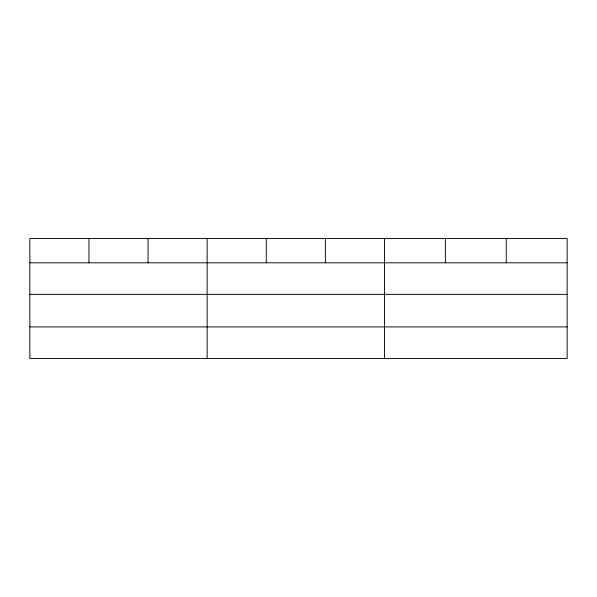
<?xml version="1.0" encoding="UTF-8"?>
<svg xmlns="http://www.w3.org/2000/svg" width="597" height="597" viewBox="0 0 597 597"><rect width="100%" height="100%" fill="white"/><g stroke="black" fill="none" stroke-linecap="round" stroke-linejoin="round"><path stroke-width="0.9" d="M567.15 294.366L567.15 238.531L29.85 238.531L29.85 358.469L567.15 358.469L567.15 294.366L29.85 294.366M29.85 262.799L567.15 262.799M29.85 326.895L567.15 326.895M506.256 238.531L506.256 262.799M445.362 238.531L445.362 262.799M384.468 238.531L384.468 358.469M325.365 238.531L325.365 262.799M266.262 238.531L266.262 262.799M207.159 238.531L207.159 358.469M148.056 238.531L148.056 262.799M88.953 238.531L88.953 262.799"/></g></svg>
